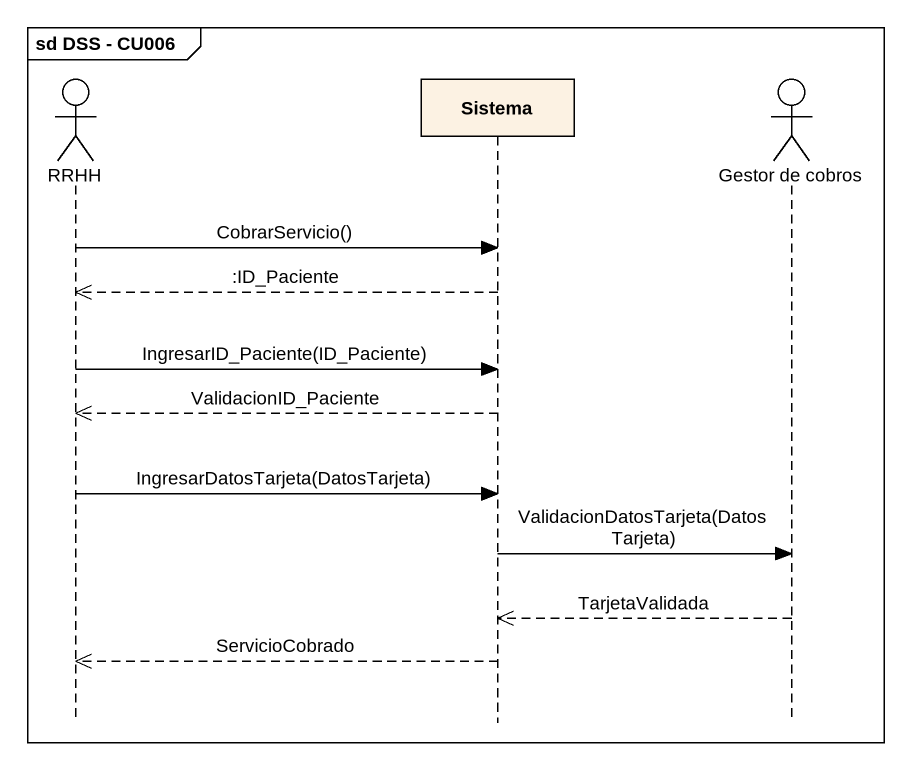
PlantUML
@startuml
mainframe sd DSS - CU006
hide footbox
actor RRHH
participant Sistema
actor "Gestor de cobros" as Gestor_de_cobros

RRHH -> Sistema : CobrarServicio()
Sistema -->> RRHH : :ID_Paciente
RRHH -> Sistema : IngresarID_Paciente(ID_Paciente)
Sistema -->> RRHH : ValidacionID_Paciente
RRHH -> Sistema : IngresarDatosTarjeta(DatosTarjeta)
Sistema -> Gestor_de_cobros : ValidacionDatosTarjeta(DatosTarjeta)
Gestor_de_cobros -->> Sistema : TarjetaValidada
Sistema -->> RRHH : ServicioCobrado
@enduml
